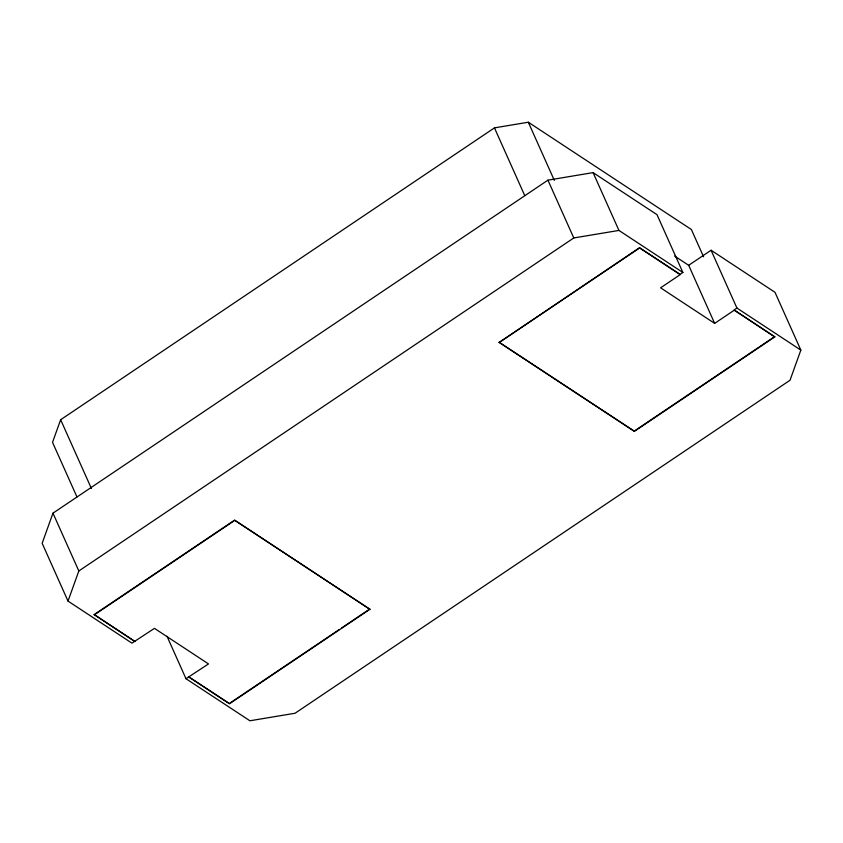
<?xml version="1.0" encoding="UTF-8"?>
<svg xmlns="http://www.w3.org/2000/svg" width="843" height="843" viewBox="0 0 843 843"><rect width="100%" height="100%" fill="white"/><g stroke="black" fill="none" stroke-linecap="round" stroke-linejoin="round"><path stroke-width="1.26" d="M703.578 256.799L691.365 229.507L528.308 122.224L494.451 127.873L60.643 419.74L52.529 442.333L76.945 496.917M185.987 678.72L249.918 720.776L295.071 713.241L790.028 380.235L800.85 350.108L736.93 308.053L734.127 309.929L774.791 336.884L634.347 431.374L499.204 342.458L639.521 247.694L680.069 274.365L682.872 272.479L657.013 214.68L593.082 172.615L547.929 180.16L52.972 513.166L42.15 543.282L68.009 601.091L131.929 643.146L154.448 628.362L208.506 663.926L185.987 678.72L166.998 636.244M68.009 601.091L78.831 570.974L573.788 237.958L618.941 230.424L682.872 272.479M134.848 641.544L94.184 614.589L234.628 520.099L369.898 609.289L229.454 703.779L188.916 677.108M94.311 614.863L234.754 520.373L369.898 609.289M499.204 342.458L639.647 247.958L680.196 274.639L660.596 287.821L714.653 323.385L734.253 310.203L774.791 336.884M674.621 256.061L688.678 265.303L711.07 250.245L774.991 292.3L800.85 350.108M188.79 676.834L229.338 703.515L339.297 629.531M341.468 628.067L369.782 609.015M499.077 342.184L634.231 431.1L774.675 336.61M94.184 614.589L134.732 641.27M711.07 250.245L736.93 308.053M688.678 265.303L714.653 323.385M593.082 172.615L618.941 230.424M528.308 122.224L554.325 180.37M547.929 180.16L573.788 237.958M494.451 127.873L524.704 195.513M60.643 419.74L91.434 488.561M52.972 513.166L78.831 570.974"/></g></svg>
